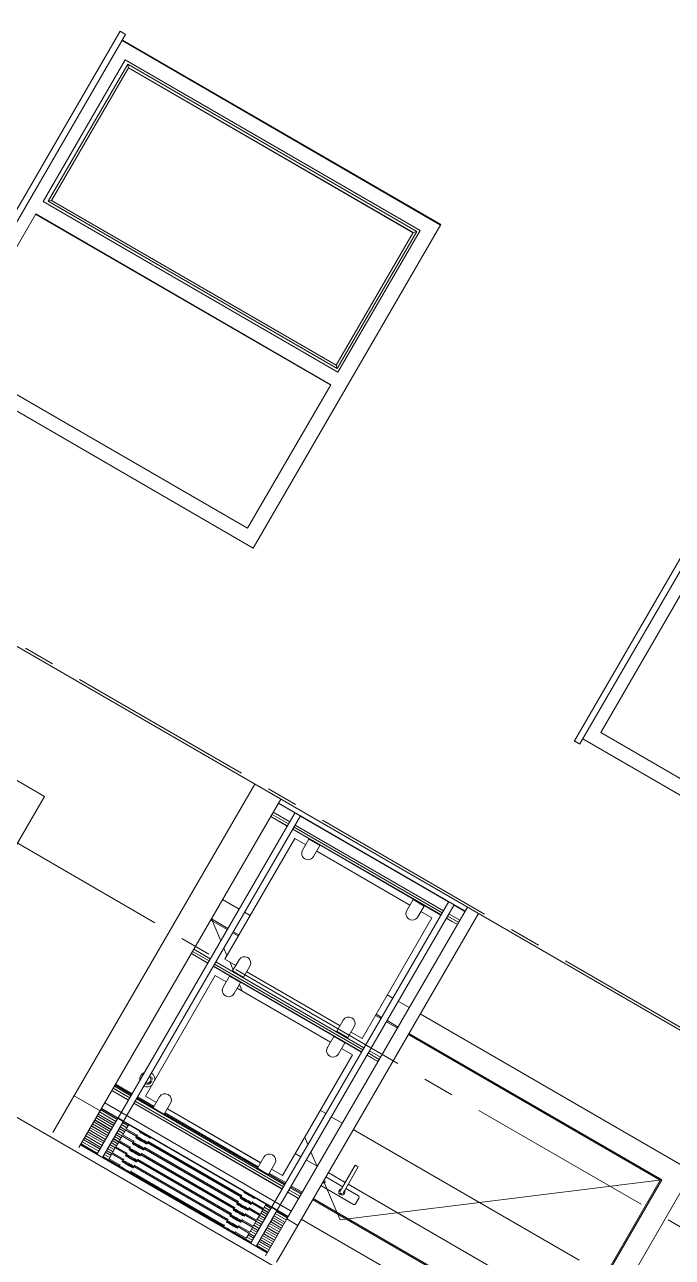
# Model space of a CAD drawing. Header units: millimetres. Extents: x 1373 to 40779, y 1939 to 6439.
# Drawn here: x 4535.7 to 4600.5, y 2484.9 to 2608.4 of the extents above; entities that cross this region are included whole.
import ezdxf

# ---------------------------------------------------------------- set-up
doc = ezdxf.new("R2010")
doc.units = ezdxf.units.MM
doc.linetypes.add('IMPORT-CENTER2', pattern=[112.5, 75, -12.5, 12.5, -12.5])
for name, color, linetype, lineweight in [('A-DOOR', 31, 'Continuous', 18), ('A-DOOR-FRAM', 31, 'Continuous', 18), ('A-FLOR', 192, 'Continuous', 30), ('A-FLOR-HRAL', 11, 'Continuous', 18), ('A-GLAZ', 151, 'Continuous', 18), ('A-WALL', 20, 'Continuous', 9), ('HESAPLAMALAR', 2, 'Continuous', 30), ('S-GRID', 252, 'IMPORT-CENTER2', 5)]:
    doc.layers.add(name, color=color, linetype=linetype, lineweight=lineweight)

# ---------------------------------------------------------------- blocks, each defined once
blk = doc.blocks.new('A$C1f4491a2')
at = {"layer": 'A-DOOR'}
for p, q in [((622.83, 1892.24), (701.33, 1995.74)), ((700.83, 1995.24), (624.83, 1995.24)), ((624.83, 1878.68), (624.83, 1995.24)), ((700.83, 1995.24), (700.83, 1878.68)), ((636.83, 1983.24), (636.83, 1887.9)), ((656.83, 1878.68), (656.83, 1983.24)), ((622.83, 1892.24), (632.97, 1878.68)), ((630.83, 1893.77), (630.83, 1878.68)), ((634.16, 1894.43), (631.5, 1894.43)), ((634.83, 1887.91), (634.83, 1893.77)), ((632.84, 1887.94), (632.83, 1887.94)), ((632.83, 1887.94), (632.83, 1887.94)), ((632.83, 1887.94), (632.83, 1887.94)), ((632.85, 1887.94), (632.84, 1887.94)), ((632.84, 1887.94), (632.84, 1887.94)), ((632.86, 1887.94), (632.85, 1887.94)), ((632.87, 1887.94), (632.86, 1887.94)), ((632.88, 1887.94), (632.87, 1887.94)), ((632.9, 1887.94), (632.88, 1887.94)), ((632.91, 1887.94), (632.9, 1887.94)), ((632.93, 1887.94), (632.91, 1887.94)), ((632.95, 1887.94), (632.93, 1887.94)), ((632.97, 1887.94), (632.95, 1887.94)), ((632.99, 1887.94), (632.97, 1887.94)), ((633.01, 1887.94), (632.99, 1887.94)), ((633.03, 1887.94), (633.01, 1887.94)), ((633.06, 1887.94), (633.03, 1887.94)), ((633.09, 1887.94), (633.06, 1887.94)), ((633.11, 1887.94), (633.09, 1887.94)), ((633.14, 1887.94), (633.11, 1887.94)), ((633.17, 1887.94), (633.14, 1887.94)), ((633.2, 1887.94), (633.17, 1887.94)), ((633.23, 1887.94), (633.2, 1887.94)), ((633.27, 1887.94), (633.23, 1887.94)), ((633.3, 1887.94), (633.27, 1887.94)), ((633.33, 1887.94), (633.3, 1887.94)), ((633.37, 1887.94), (633.33, 1887.94)), ((633.4, 1887.94), (633.37, 1887.94)), ((633.44, 1887.94), (633.4, 1887.94)), ((633.48, 1887.94), (633.44, 1887.94)), ((633.52, 1887.94), (633.48, 1887.94)), ((633.55, 1887.94), (633.52, 1887.94)), ((633.59, 1887.94), (633.55, 1887.94)), ((633.63, 1887.94), (633.59, 1887.94)), ((633.67, 1887.94), (633.63, 1887.94)), ((633.71, 1887.94), (633.67, 1887.94)), ((633.75, 1887.94), (633.71, 1887.94)), ((633.79, 1887.94), (633.75, 1887.94)), ((633.83, 1887.94), (633.79, 1887.94)), ((644.83, 1887.94), (633.83, 1887.94)), ((644.83, 1887.24), (644.83, 1887.94)), ((644.83, 1886.54), (644.83, 1887.24)), ((632.83, 1886.54), (632.83, 1886.54)), ((632.83, 1886.54), (632.83, 1886.54)), ((632.83, 1886.54), (632.84, 1886.54)), ((632.84, 1886.54), (632.84, 1886.54)), ((632.84, 1886.54), (632.85, 1886.54)), ((632.85, 1886.54), (632.86, 1886.54)), ((632.86, 1886.54), (632.87, 1886.54)), ((632.87, 1886.54), (632.88, 1886.54)), ((632.88, 1886.54), (632.89, 1886.54)), ((632.89, 1886.54), (632.91, 1886.54)), ((632.91, 1886.54), (632.93, 1886.54)), ((632.93, 1886.54), (632.94, 1886.54)), ((632.94, 1886.54), (632.96, 1886.54)), ((632.96, 1886.54), (632.98, 1886.54)), ((632.98, 1886.54), (633, 1886.54)), ((633, 1886.54), (633.03, 1886.54)), ((633.03, 1886.54), (633.05, 1886.54)), ((633.05, 1886.54), (633.08, 1886.54)), ((633.08, 1886.54), (633.11, 1886.54)), ((633.11, 1886.54), (633.13, 1886.54)), ((633.13, 1886.54), (633.16, 1886.54)), ((633.16, 1886.54), (633.19, 1886.54)), ((633.19, 1886.54), (633.22, 1886.54)), ((633.22, 1886.54), (633.26, 1886.54)), ((633.26, 1886.54), (633.29, 1886.54)), ((633.29, 1886.54), (633.32, 1886.54)), ((633.32, 1886.54), (633.36, 1886.54)), ((633.36, 1886.54), (633.39, 1886.54)), ((633.39, 1886.54), (633.43, 1886.54)), ((633.43, 1886.54), (633.47, 1886.54)), ((633.47, 1886.54), (633.51, 1886.54)), ((633.51, 1886.54), (633.54, 1886.54)), ((633.54, 1886.54), (633.58, 1886.54)), ((633.58, 1886.54), (633.62, 1886.54)), ((633.62, 1886.54), (633.66, 1886.54)), ((633.66, 1886.54), (633.7, 1886.54)), ((633.7, 1886.54), (633.74, 1886.54)), ((633.74, 1886.54), (633.78, 1886.54)), ((633.78, 1886.54), (633.82, 1886.54)), ((633.82, 1886.54), (633.83, 1886.54)), ((633.83, 1886.54), (644.83, 1886.54)), ((634.83, 1878.68), (634.83, 1886.57)), ((636.83, 1886.57), (636.83, 1878.68)), ((624.83, 1868.52), (624.83, 1873.6)), ((636.77, 1873.6), (640.56, 1868.52)), ((636.83, 1873.6), (636.83, 1868.52)), ((656.83, 1868.52), (656.83, 1873.6)), ((700.83, 1873.6), (700.83, 1868.52)), ((624.83, 1858.36), (624.83, 1865.98)), ((636.83, 1865.98), (636.83, 1863.44)), ((642.46, 1865.98), (644.36, 1863.44)), ((656.83, 1863.44), (656.83, 1865.98)), ((700.83, 1865.98), (700.83, 1863.44)), ((624.83, 1810.1), (624.83, 1853.28)), ((682.53, 1812.39), (684.24, 1810.1)), ((685.1, 1808.96), (685.32, 1808.66)), ((624.83, 1797.4), (624.83, 1805.02)), ((687.3, 1806.01), (687.55, 1805.67)), ((688.04, 1805.02), (690.12, 1802.24)), ((691.84, 1799.94), (693.73, 1797.4)), ((700.83, 1799.94), (700.83, 1797.4)), ((624.83, 1787.24), (624.83, 1794.86)), ((695.63, 1794.86), (701.33, 1787.24)), ((700.83, 1794.86), (700.83, 1787.24))]:
    blk.add_line(p, q, dxfattribs=at)
for centre, radius, start, end in [((631.5, 1893.77), 0.668, 90, 180), ((631.5, 1893.77), 0.668, 90, 150), ((634.16, 1893.77), 0.668, 0, 90), ((634.16, 1893.77), 0.668, 30, 90), ((632.83, 1887.24), 1.22, 33.8637, 180), ((632.83, 1887.24), 1.22, 180, 326.1332), ((632.83, 1887.24), 1.22, 105, 135), ((632.83, 1887.24), 0.7, 150, 180), ((632.83, 1887.24), 0.7, 180, 210), ((632.83, 1887.24), 0.7, 75, 120), ((632.83, 1887.24), 1.22, 60, 90), ((632.83, 1887.24), 1.22, 33.8637, 45), ((632.83, 1887.24), 1.22, 195, 225), ((632.83, 1887.24), 1.22, 240, 270), ((632.83, 1887.24), 0.7, 240, 285), ((632.83, 1887.24), 1.22, 285, 326.1332), ((632.83, 1879.07), 0.5, 315, 225), ((632.83, 1797.24), 3, 108.8498, 176.8934), ((632.83, 1797.24), 1.98, 90, 174.8506), ((632.83, 1797.24), 1.5, 90, 173.2118), ((632.83, 1797.24), 1.98, 74.9562, 90), ((632.83, 1797.24), 1.5, 6.7882, 90), ((632.83, 1797.24), 3, 3.1066, 71.1502), ((632.83, 1797.24), 1.98, 29.1253, 59.698), ((632.83, 1797.24), 3, 234, 270), ((632.83, 1797.24), 3, 270, 306)]:
    blk.add_arc(centre, radius, start, end, dxfattribs=at)
at = {"layer": 'A-DOOR-FRAM'}
for p, q in [((710.33, 2004.74), (615.33, 2004.74)), ((615.33, 2004.74), (615.33, 1878.68)), ((710.33, 1878.68), (710.33, 2004.74)), ((624.33, 1878.68), (624.33, 1995.74)), ((624.33, 1995.74), (701.33, 1995.74)), ((624.83, 1995.24), (624.83, 1878.68)), ((624.83, 1995.24), (700.83, 1995.24)), ((700.83, 1995.24), (700.83, 1878.68)), ((701.33, 1995.74), (701.33, 1878.68)), ((624.33, 1868.52), (624.33, 1873.6)), ((624.83, 1873.6), (624.83, 1868.52)), ((700.83, 1873.6), (700.83, 1868.52)), ((701.33, 1873.6), (701.33, 1868.52)), ((710.33, 1868.52), (710.33, 1873.6)), ((624.33, 1858.36), (624.33, 1865.98)), ((624.83, 1865.98), (624.83, 1858.36)), ((700.83, 1865.98), (700.83, 1863.44)), ((701.33, 1865.98), (701.33, 1863.44)), ((710.33, 1863.44), (710.33, 1865.98)), ((624.33, 1810.1), (624.33, 1853.28)), ((624.83, 1853.28), (624.83, 1810.1)), ((624.33, 1797.4), (624.33, 1805.02)), ((624.83, 1805.02), (624.83, 1797.4)), ((700.83, 1799.94), (700.83, 1797.4)), ((701.33, 1799.94), (701.33, 1797.4)), ((710.33, 1797.4), (710.33, 1799.94)), ((624.33, 1787.24), (624.33, 1794.86)), ((624.83, 1794.86), (624.83, 1787.24)), ((700.83, 1794.86), (700.83, 1787.24)), ((701.33, 1794.86), (701.33, 1787.24)), ((710.33, 1787.24), (710.33, 1794.86)), ((710.33, 1704.74), (615.33, 1704.74)), ((710.33, 1578.68), (710.33, 1704.74))]:
    blk.add_line(p, q, dxfattribs=at)
at = {"layer": 'A-FLOR', "color": 1, "lineweight": 20}
for p, q in [((595.5, 1787.24), (756.83, 1787.24)), ((612.41, 1787.24), (612.41, 1775.24)), ((756.83, 1775.24), (595.5, 1775.24))]:
    blk.add_line(p, q, dxfattribs=at)
at = {"layer": 'A-FLOR-HRAL'}
for p, q in [((595.41, 1878.68), (612.41, 1878.68)), ((612.41, 1878.68), (756.83, 1878.68)), ((612.41, 1878.68), (612.41, 1873.6)), ((595.41, 1873.6), (612.41, 1873.6)), ((596.72, 1873.6), (596.72, 1787.24)), ((597.12, 1868.52), (597.12, 1873.6)), ((597.2, 1873.6), (597.2, 1868.52)), ((599.1, 1868.52), (599.1, 1873.6)), ((599.26, 1868.52), (599.26, 1873.6)), ((599.88, 1868.52), (599.88, 1873.6)), ((599.96, 1873.6), (599.96, 1868.52)), ((601.86, 1868.52), (601.86, 1873.6)), ((602.64, 1868.52), (602.64, 1873.6)), ((602.72, 1873.6), (602.72, 1868.52)), ((604.62, 1868.52), (604.62, 1873.6)), ((605.4, 1868.52), (605.4, 1873.6)), ((605.48, 1873.6), (605.48, 1868.52)), ((607.39, 1868.52), (607.39, 1873.6)), ((608.16, 1868.52), (608.16, 1873.6)), ((608.24, 1873.6), (608.24, 1868.52)), ((610.15, 1868.52), (610.15, 1873.6)), ((610.92, 1868.52), (610.92, 1873.6)), ((611, 1873.6), (611, 1868.52)), ((612.41, 1873.6), (756.83, 1873.6)), ((612.91, 1868.52), (612.91, 1873.6)), ((613.45, 1787.24), (613.45, 1873.6)), ((613.57, 1873.6), (613.57, 1787.24)), ((616.11, 1787.24), (616.11, 1873.6)), ((621.88, 1868.52), (621.88, 1873.6)), ((621.96, 1868.52), (621.96, 1873.6)), ((623.86, 1873.6), (623.86, 1868.52)), ((685.32, 1868.52), (685.32, 1873.6)), ((685.4, 1868.52), (685.4, 1873.6)), ((687.3, 1873.6), (687.3, 1868.52)), ((748.76, 1868.52), (748.76, 1873.6)), ((748.84, 1868.52), (748.84, 1873.6)), ((750.74, 1873.6), (750.74, 1868.52)), ((754.84, 1868.52), (754.84, 1873.6)), ((755.01, 1787.24), (755.01, 1873.6)), ((596.68, 1868.52), (613.58, 1868.52)), ((613.62, 1868.52), (755.01, 1868.52)), ((613.62, 1868.52), (613.62, 1865.98)), ((596.68, 1865.98), (613.59, 1865.98)), ((597.12, 1858.36), (597.12, 1865.98)), ((597.2, 1865.98), (597.2, 1858.36)), ((599.88, 1863.44), (597.64, 1863.44)), ((597.64, 1863.44), (597.64, 1858.36)), ((599.1, 1863.44), (599.1, 1865.98)), ((599.26, 1863.44), (599.26, 1865.98)), ((599.88, 1858.36), (599.88, 1865.98)), ((599.96, 1865.98), (599.96, 1858.36)), ((602.64, 1863.44), (600.4, 1863.44)), ((600.4, 1863.44), (600.4, 1858.36)), ((601.86, 1863.44), (601.86, 1865.98)), ((602.64, 1858.36), (602.64, 1865.98)), ((602.72, 1865.98), (602.72, 1858.36)), ((605.34, 1863.44), (603.16, 1863.44)), ((603.16, 1863.44), (603.16, 1858.36)), ((604.62, 1863.44), (604.62, 1865.98)), ((605.4, 1858.36), (605.4, 1865.98)), ((605.48, 1865.98), (605.48, 1858.36)), ((608.16, 1863.44), (605.92, 1863.44)), ((605.92, 1863.44), (605.92, 1858.36)), ((607.39, 1863.44), (607.39, 1865.98)), ((608.16, 1858.36), (608.16, 1865.98)), ((608.24, 1865.98), (608.24, 1858.36)), ((610.92, 1863.44), (608.68, 1863.44)), ((608.68, 1863.44), (608.68, 1858.36)), ((610.15, 1863.44), (610.15, 1865.98)), ((610.92, 1858.36), (610.92, 1865.98)), ((611, 1865.98), (611, 1858.36)), ((613.59, 1863.44), (611.45, 1863.44)), ((611.45, 1863.44), (611.45, 1858.36)), ((612.91, 1863.44), (612.91, 1865.98)), ((613.62, 1865.98), (755.01, 1865.98)), ((621.88, 1797.4), (621.88, 1865.98)), ((621.96, 1797.4), (621.96, 1865.98)), ((623.86, 1865.98), (623.86, 1797.4)), ((626.68, 1858.36), (626.68, 1863.44)), ((626.68, 1863.44), (626.7, 1863.44)), ((682.53, 1863.44), (626.7, 1863.44)), ((626.7, 1863.44), (626.7, 1858.36)), ((682.53, 1858.36), (682.53, 1863.44)), ((685.32, 1797.4), (685.32, 1865.98)), ((685.4, 1797.4), (685.4, 1865.98)), ((687.3, 1865.98), (687.3, 1797.4)), ((690.12, 1858.36), (690.12, 1863.44)), ((690.12, 1863.44), (690.14, 1863.44)), ((745.97, 1863.44), (690.14, 1863.44)), ((690.14, 1863.44), (690.14, 1858.36)), ((745.97, 1858.36), (745.97, 1863.44)), ((748.76, 1797.4), (748.76, 1865.98)), ((748.84, 1797.4), (748.84, 1865.98)), ((750.74, 1865.98), (750.74, 1797.4)), ((754.84, 1797.4), (754.84, 1865.98)), ((597.12, 1858.36), (596.9, 1858.36)), ((596.9, 1858.36), (596.9, 1853.28)), ((597.86, 1858.36), (597.12, 1858.36)), ((597.2, 1857.62), (597.2, 1857.27)), ((599.55, 1858.36), (599.33, 1858.36)), ((599.55, 1853.28), (599.55, 1858.36)), ((599.88, 1858.36), (599.66, 1858.36)), ((599.66, 1858.36), (599.66, 1853.28)), ((600.62, 1858.36), (599.88, 1858.36)), ((599.96, 1857.62), (599.96, 1857.27)), ((602.31, 1858.36), (602.09, 1858.36)), ((602.31, 1853.28), (602.31, 1858.36)), ((602.64, 1858.36), (602.42, 1858.36)), ((602.42, 1858.36), (602.42, 1853.28)), ((603.38, 1858.36), (602.64, 1858.36)), ((602.72, 1857.62), (602.72, 1857.27)), ((605.07, 1858.36), (604.85, 1858.36)), ((605.07, 1853.28), (605.07, 1858.36)), ((605.4, 1858.36), (605.18, 1858.36)), ((605.18, 1858.36), (605.18, 1853.28)), ((606.14, 1858.36), (605.4, 1858.36)), ((605.48, 1857.62), (605.48, 1857.27)), ((607.83, 1858.36), (607.61, 1858.36)), ((607.83, 1853.28), (607.83, 1858.36)), ((608.16, 1858.36), (607.94, 1858.36)), ((607.94, 1858.36), (607.94, 1853.28)), ((608.91, 1858.36), (608.16, 1858.36)), ((608.24, 1857.62), (608.24, 1857.27)), ((610.59, 1858.36), (610.37, 1858.36)), ((610.59, 1853.28), (610.59, 1858.36)), ((610.92, 1858.36), (610.7, 1858.36)), ((610.7, 1858.36), (610.7, 1853.28)), ((611.67, 1858.36), (610.92, 1858.36)), ((611, 1857.62), (611, 1857.27)), ((613.35, 1858.36), (613.13, 1858.36)), ((613.35, 1853.28), (613.35, 1858.36)), ((613.57, 1858.36), (613.35, 1858.36)), ((624.11, 1853.28), (624.11, 1858.36)), ((624.11, 1858.36), (624.19, 1858.36)), ((629.27, 1858.36), (624.19, 1858.36)), ((624.19, 1858.36), (624.19, 1853.28)), ((680.02, 1858.36), (679.94, 1858.36)), ((685.1, 1858.36), (680.02, 1858.36)), ((685.1, 1853.28), (685.1, 1858.36)), ((687.55, 1853.28), (687.55, 1858.36)), ((687.55, 1858.36), (687.63, 1858.36)), ((692.71, 1858.36), (687.63, 1858.36)), ((687.63, 1858.36), (687.63, 1853.28)), ((743.46, 1858.36), (743.38, 1858.36)), ((748.54, 1858.36), (743.46, 1858.36)), ((748.54, 1853.28), (748.54, 1858.36)), ((596.9, 1853.28), (597.12, 1853.28)), ((597.12, 1810.1), (597.12, 1853.28)), ((597.12, 1853.28), (597.86, 1853.28)), ((597.2, 1853.28), (597.2, 1810.1)), ((597.64, 1853.28), (597.64, 1810.1)), ((599.33, 1853.28), (599.55, 1853.28)), ((599.66, 1853.28), (599.88, 1853.28)), ((599.88, 1810.1), (599.88, 1853.28)), ((599.88, 1853.28), (600.62, 1853.28)), ((599.96, 1853.28), (599.96, 1810.1)), ((600.4, 1853.28), (600.4, 1810.1)), ((602.09, 1853.28), (602.31, 1853.28)), ((602.42, 1853.28), (602.64, 1853.28)), ((602.64, 1810.1), (602.64, 1853.28)), ((602.64, 1853.28), (603.38, 1853.28)), ((602.72, 1853.28), (602.72, 1810.1)), ((603.16, 1853.28), (603.16, 1810.1)), ((604.85, 1853.28), (605.07, 1853.28)), ((605.18, 1853.28), (605.4, 1853.28)), ((605.4, 1810.1), (605.4, 1853.28)), ((605.4, 1853.28), (606.14, 1853.28)), ((605.48, 1853.28), (605.48, 1810.1)), ((605.92, 1853.28), (605.92, 1810.1)), ((607.61, 1853.28), (607.83, 1853.28)), ((607.94, 1853.28), (608.16, 1853.28)), ((608.16, 1810.1), (608.16, 1853.28)), ((608.16, 1853.28), (608.91, 1853.28)), ((608.24, 1853.28), (608.24, 1810.1)), ((608.68, 1853.28), (608.68, 1810.1)), ((610.37, 1853.28), (610.59, 1853.28)), ((610.7, 1853.28), (610.92, 1853.28)), ((610.92, 1810.1), (610.92, 1853.28)), ((610.92, 1853.28), (611.67, 1853.28)), ((611, 1853.28), (611, 1810.1)), ((611.45, 1853.28), (611.45, 1810.1)), ((613.13, 1853.28), (613.35, 1853.28)), ((613.57, 1853.28), (613.35, 1853.28)), ((624.11, 1853.28), (624.19, 1853.28)), ((624.19, 1853.28), (629.27, 1853.28)), ((626.68, 1810.1), (626.68, 1853.28)), ((626.7, 1853.28), (626.7, 1810.1)), ((679.94, 1853.28), (680.02, 1853.28)), ((680.02, 1853.28), (685.1, 1853.28)), ((682.53, 1810.1), (682.53, 1853.28)), ((687.55, 1853.28), (687.63, 1853.28)), ((687.63, 1853.28), (692.71, 1853.28)), ((690.12, 1810.1), (690.12, 1853.28)), ((690.14, 1853.28), (690.14, 1810.1)), ((743.38, 1853.28), (743.46, 1853.28)), ((743.46, 1853.28), (748.54, 1853.28)), ((745.97, 1810.1), (745.97, 1853.28)), ((597.12, 1810.1), (596.9, 1810.1)), ((596.9, 1810.1), (596.9, 1805.02)), ((597.86, 1810.1), (597.12, 1810.1)), ((597.2, 1809.36), (597.2, 1808.65)), ((599.55, 1810.1), (599.33, 1810.1)), ((599.55, 1805.02), (599.55, 1810.1)), ((599.88, 1810.1), (599.66, 1810.1)), ((599.66, 1810.1), (599.66, 1805.02)), ((600.62, 1810.1), (599.88, 1810.1)), ((599.96, 1809.36), (599.96, 1808.65)), ((602.31, 1810.1), (602.09, 1810.1)), ((602.31, 1805.02), (602.31, 1810.1)), ((602.64, 1810.1), (602.42, 1810.1)), ((602.42, 1810.1), (602.42, 1805.02)), ((603.38, 1810.1), (602.64, 1810.1)), ((602.72, 1809.36), (602.72, 1808.65)), ((605.07, 1810.1), (604.85, 1810.1)), ((605.07, 1805.02), (605.07, 1810.1)), ((605.4, 1810.1), (605.18, 1810.1)), ((605.18, 1810.1), (605.18, 1805.02)), ((606.14, 1810.1), (605.4, 1810.1)), ((605.48, 1809.36), (605.48, 1808.65)), ((607.83, 1810.1), (607.61, 1810.1)), ((607.83, 1805.02), (607.83, 1810.1)), ((608.16, 1810.1), (607.94, 1810.1)), ((607.94, 1810.1), (607.94, 1805.02)), ((608.91, 1810.1), (608.16, 1810.1)), ((608.24, 1809.36), (608.24, 1808.65)), ((610.59, 1810.1), (610.37, 1810.1)), ((610.59, 1805.02), (610.59, 1810.1)), ((610.92, 1810.1), (610.7, 1810.1)), ((610.7, 1810.1), (610.7, 1805.02)), ((611.67, 1810.1), (610.92, 1810.1)), ((611, 1809.36), (611, 1808.65)), ((613.35, 1810.1), (613.13, 1810.1)), ((613.35, 1805.02), (613.35, 1810.1)), ((613.57, 1810.1), (613.35, 1810.1)), ((624.11, 1805.02), (624.11, 1810.1)), ((624.11, 1810.1), (624.19, 1810.1)), ((629.27, 1810.1), (624.19, 1810.1)), ((624.19, 1810.1), (624.19, 1805.02)), ((680.02, 1810.1), (679.94, 1810.1)), ((685.1, 1810.1), (680.02, 1810.1)), ((685.1, 1805.02), (685.1, 1810.1)), ((687.55, 1805.02), (687.55, 1810.1)), ((687.55, 1810.1), (687.63, 1810.1)), ((692.71, 1810.1), (687.63, 1810.1)), ((687.63, 1810.1), (687.63, 1805.02)), ((743.46, 1810.1), (743.38, 1810.1)), ((748.54, 1810.1), (743.46, 1810.1)), ((748.54, 1805.02), (748.54, 1810.1)), ((596.9, 1805.02), (597.12, 1805.02)), ((597.12, 1797.4), (597.12, 1805.02)), ((597.12, 1805.02), (597.86, 1805.02)), ((597.2, 1806.18), (597.2, 1805.77)), ((597.2, 1805.02), (597.2, 1797.4)), ((597.64, 1805.02), (597.64, 1799.94)), ((599.33, 1805.02), (599.55, 1805.02)), ((599.66, 1805.02), (599.88, 1805.02)), ((599.88, 1797.4), (599.88, 1805.02)), ((599.88, 1805.02), (600.62, 1805.02)), ((599.96, 1806.18), (599.96, 1805.77)), ((599.96, 1805.02), (599.96, 1797.4)), ((600.4, 1805.02), (600.4, 1799.94)), ((602.09, 1805.02), (602.31, 1805.02)), ((602.42, 1805.02), (602.64, 1805.02)), ((602.64, 1797.4), (602.64, 1805.02)), ((602.64, 1805.02), (603.38, 1805.02)), ((602.72, 1806.18), (602.72, 1805.77)), ((602.72, 1805.02), (602.72, 1797.4)), ((603.16, 1805.02), (603.16, 1799.94)), ((604.85, 1805.02), (605.07, 1805.02)), ((605.18, 1805.02), (605.4, 1805.02)), ((605.4, 1797.4), (605.4, 1805.02)), ((605.4, 1805.02), (606.14, 1805.02)), ((605.48, 1806.18), (605.48, 1805.77)), ((605.48, 1805.02), (605.48, 1797.4)), ((605.92, 1805.02), (605.92, 1799.94)), ((607.61, 1805.02), (607.83, 1805.02)), ((607.94, 1805.02), (608.16, 1805.02)), ((608.16, 1797.4), (608.16, 1805.02)), ((608.16, 1805.02), (608.91, 1805.02)), ((608.24, 1806.18), (608.24, 1805.77)), ((608.24, 1805.02), (608.24, 1797.4)), ((608.68, 1805.02), (608.68, 1799.94)), ((610.37, 1805.02), (610.59, 1805.02)), ((610.7, 1805.02), (610.92, 1805.02)), ((610.92, 1797.4), (610.92, 1805.02)), ((610.92, 1805.02), (611.67, 1805.02)), ((611, 1806.18), (611, 1805.77)), ((611, 1805.02), (611, 1797.4)), ((611.45, 1805.02), (611.45, 1799.94)), ((613.13, 1805.02), (613.35, 1805.02)), ((613.57, 1805.02), (613.35, 1805.02)), ((624.11, 1805.02), (624.19, 1805.02)), ((624.19, 1805.02), (629.27, 1805.02)), ((626.68, 1799.94), (626.68, 1805.02)), ((626.7, 1805.02), (626.7, 1799.94)), ((679.94, 1805.02), (680.02, 1805.02)), ((680.02, 1805.02), (685.1, 1805.02)), ((682.53, 1799.94), (682.53, 1805.02)), ((687.55, 1805.02), (687.63, 1805.02)), ((687.63, 1805.02), (692.71, 1805.02)), ((690.12, 1799.94), (690.12, 1805.02)), ((690.14, 1805.02), (690.14, 1799.94)), ((743.38, 1805.02), (743.46, 1805.02)), ((743.46, 1805.02), (748.54, 1805.02)), ((745.97, 1799.94), (745.97, 1805.02)), ((597.64, 1799.94), (599.88, 1799.94)), ((599.1, 1797.4), (599.1, 1799.94)), ((599.26, 1797.4), (599.26, 1799.94)), ((600.4, 1799.94), (602.64, 1799.94)), ((601.86, 1797.4), (601.86, 1799.94)), ((603.16, 1799.94), (605.34, 1799.94)), ((604.62, 1797.4), (604.62, 1799.94)), ((605.92, 1799.94), (608.16, 1799.94)), ((607.39, 1797.4), (607.39, 1799.94)), ((608.68, 1799.94), (610.92, 1799.94)), ((610.15, 1797.4), (610.15, 1799.94)), ((611.45, 1799.94), (613.57, 1799.94)), ((612.91, 1797.4), (612.91, 1799.94)), ((626.68, 1799.94), (626.7, 1799.94)), ((626.7, 1799.94), (682.53, 1799.94)), ((690.12, 1799.94), (690.14, 1799.94)), ((690.14, 1799.94), (745.97, 1799.94)), ((596.68, 1797.4), (613.57, 1797.4)), ((596.68, 1794.86), (613.57, 1794.86)), ((597.12, 1787.24), (597.12, 1794.86)), ((597.2, 1794.86), (597.2, 1787.24)), ((599.1, 1787.24), (599.1, 1794.86)), ((599.26, 1787.24), (599.26, 1794.86)), ((599.88, 1787.24), (599.88, 1794.86)), ((599.96, 1794.86), (599.96, 1787.24)), ((601.86, 1787.24), (601.86, 1794.86)), ((602.64, 1787.24), (602.64, 1794.86)), ((602.72, 1794.86), (602.72, 1787.24)), ((604.62, 1787.24), (604.62, 1794.86)), ((605.4, 1787.24), (605.4, 1794.86)), ((605.48, 1794.86), (605.48, 1787.24)), ((607.39, 1787.24), (607.39, 1794.86)), ((608.16, 1787.24), (608.16, 1794.86)), ((608.24, 1794.86), (608.24, 1787.24)), ((610.15, 1787.24), (610.15, 1794.86)), ((610.92, 1787.24), (610.92, 1794.86)), ((611, 1794.86), (611, 1787.24)), ((612.91, 1787.24), (612.91, 1794.86)), ((613.62, 1797.4), (755.01, 1797.4)), ((613.62, 1797.4), (613.62, 1794.86)), ((613.62, 1794.86), (755.01, 1794.86)), ((621.88, 1787.24), (621.88, 1794.86)), ((621.96, 1787.24), (621.96, 1794.86)), ((623.86, 1794.86), (623.86, 1787.24)), ((685.32, 1787.24), (685.32, 1794.86)), ((685.4, 1787.24), (685.4, 1794.86)), ((687.3, 1794.86), (687.3, 1787.24)), ((748.76, 1787.24), (748.76, 1794.86)), ((748.84, 1787.24), (748.84, 1794.86)), ((750.74, 1794.86), (750.74, 1787.24)), ((754.84, 1787.24), (754.84, 1794.86))]:
    blk.add_line(p, q, dxfattribs=at)
at = {"layer": 'A-FLOR-HRAL', "linetype": 'Continuous'}
for p, q in [((598.15, 1868.52), (598.15, 1873.6)), ((600.91, 1868.52), (600.91, 1873.6)), ((603.67, 1868.52), (603.67, 1873.6)), ((606.43, 1868.52), (606.43, 1873.6)), ((609.19, 1868.52), (609.19, 1873.6)), ((611.96, 1868.52), (611.96, 1873.6)), ((622.91, 1868.52), (622.91, 1873.6)), ((686.35, 1868.52), (686.35, 1873.6)), ((749.79, 1868.52), (749.79, 1873.6)), ((754.93, 1868.52), (754.93, 1873.6)), ((599.92, 1868.52), (599.92, 1871.05)), ((602.68, 1868.52), (602.68, 1871.03)), ((608.2, 1868.52), (608.2, 1871.06)), ((610.96, 1868.52), (610.96, 1871.05)), ((621.92, 1868.52), (621.92, 1871.07)), ((685.36, 1868.52), (685.36, 1871.07)), ((748.8, 1868.52), (748.8, 1871.07)), ((598.15, 1863.44), (598.15, 1865.98)), ((600.91, 1863.44), (600.91, 1865.98)), ((603.67, 1863.44), (603.67, 1865.98)), ((606.43, 1863.44), (606.43, 1865.98)), ((609.19, 1863.44), (609.19, 1865.98)), ((611.96, 1863.44), (611.96, 1865.98)), ((622.91, 1797.4), (622.91, 1865.98)), ((686.35, 1797.4), (686.35, 1865.98)), ((749.79, 1797.4), (749.79, 1865.98)), ((754.93, 1797.4), (754.93, 1865.98)), ((599.92, 1858.36), (599.92, 1858.36)), ((597.16, 1853.54), (597.16, 1853.55)), ((599.92, 1853.54), (599.92, 1853.55)), ((602.68, 1853.54), (602.68, 1853.55)), ((605.44, 1853.53), (605.44, 1853.54)), ((608.2, 1853.54), (608.2, 1853.54)), ((610.96, 1853.54), (610.96, 1853.55)), ((624.15, 1805.02), (624.15, 1807.34)), ((687.59, 1805.02), (687.59, 1807.34)), ((598.15, 1797.4), (598.15, 1799.94)), ((600.91, 1797.4), (600.91, 1799.94)), ((603.67, 1797.4), (603.67, 1799.94)), ((606.43, 1797.4), (606.43, 1799.94)), ((609.19, 1797.4), (609.19, 1799.94)), ((611.96, 1797.4), (611.96, 1799.94)), ((621.92, 1797.4), (621.92, 1802.75)), ((685.36, 1797.4), (685.36, 1801.23)), ((598.15, 1787.24), (598.15, 1794.86)), ((600.91, 1787.24), (600.91, 1794.86)), ((603.67, 1787.24), (603.67, 1794.86)), ((606.43, 1787.24), (606.43, 1794.86)), ((609.19, 1787.24), (609.19, 1794.86)), ((611.96, 1787.24), (611.96, 1794.86)), ((622.91, 1787.24), (622.91, 1794.86)), ((686.35, 1787.24), (686.35, 1794.86)), ((749.79, 1787.24), (749.79, 1794.86)), ((754.93, 1787.24), (754.93, 1796.13)), ((597.16, 1787.24), (597.16, 1791.05)), ((599.92, 1787.27), (599.92, 1791.06)), ((605.44, 1787.24), (605.44, 1789.86)), ((610.96, 1787.24), (610.96, 1791.03)), ((748.8, 1787.24), (748.8, 1791.06))]:
    blk.add_line(p, q, dxfattribs=at)
at = {"layer": 'A-FLOR-HRAL'}
for centre, ratio, start_param, end_param in [((597.12, 1855.82), 0.043477, 3.141593, 6.283185), ((599.33, 1855.82), 0.043477, 0, 3.141593), ((599.88, 1855.82), 0.043477, 3.141593, 6.283185), ((602.09, 1855.82), 0.043477, 0, 3.141593), ((602.64, 1855.82), 0.043477, 3.141593, 6.283185), ((604.85, 1855.82), 0.043477, 0, 3.141593), ((605.4, 1855.82), 0.043477, 3.141593, 6.283185), ((607.61, 1855.82), 0.043477, 0, 3.141593), ((608.16, 1855.82), 0.043477, 3.141593, 6.283185), ((610.37, 1855.82), 0.043477, 0, 3.141593), ((610.92, 1855.82), 0.043477, 3.141593, 6.283185), ((613.13, 1855.82), 0.043477, 0, 3.141593), ((629.27, 1855.82), 0.999054, 3.141593, 6.283185), ((680.02, 1855.82), 0.999054, 0, 3.141593), ((692.71, 1855.82), 0.999054, 3.141593, 6.283185), ((743.46, 1855.82), 0.999054, 0, 3.141593), ((597.12, 1807.56), 0.043477, 3.141593, 6.283185), ((599.33, 1807.56), 0.043477, 0, 3.141593), ((599.88, 1807.56), 0.043477, 3.141593, 6.283185), ((602.09, 1807.56), 0.043477, 0, 3.141593), ((602.64, 1807.56), 0.043477, 3.141593, 6.283185), ((604.85, 1807.56), 0.043477, 0, 3.141593), ((605.4, 1807.56), 0.043477, 3.141593, 6.283185), ((607.61, 1807.56), 0.043477, 0, 3.141593), ((608.16, 1807.56), 0.043477, 3.141593, 6.283185), ((610.37, 1807.56), 0.043477, 0, 3.141593), ((610.92, 1807.56), 0.043477, 3.141593, 6.283185), ((613.13, 1807.56), 0.043477, 0, 3.141593), ((629.27, 1807.56), 0.999054, 3.141593, 6.283185), ((680.02, 1807.56), 0.999054, 0, 3.141593), ((692.71, 1807.56), 0.999054, 3.141593, 6.283185), ((743.46, 1807.56), 0.999054, 0, 3.141593)]:
    blk.add_ellipse(centre, major_axis=(0, 2.54), ratio=ratio, start_param=start_param, end_param=end_param, dxfattribs=at)
at = {"layer": 'A-GLAZ'}
for p, q in [((844.12, 1884.74), (844.12, 2021.24)), ((910.56, 1884.74), (844.12, 1884.74)), ((835.88, 1879.74), (835.99, 1879.74)), ((835.88, 1879.74), (835.88, 1877.24)), ((835.99, 1879.74), (990.84, 1879.74)), ((835.99, 1877.24), (835.99, 1879.74)), ((835.99, 1877.24), (835.88, 1877.24)), ((990.84, 1877.24), (835.99, 1877.24)), ((987.99, 1579.85), (987.99, 1727.24)), ((844.12, 1584.74), (844.12, 1721.24)), ((844.12, 1721.24), (910.56, 1721.24)), ((910.48, 1584.74), (910.48, 1721.24)), ((910.56, 1721.24), (910.56, 1584.74)), ((916.36, 1584.74), (916.36, 1721.24)), ((916.36, 1721.24), (981.99, 1721.24)), ((917.46, 1720.26), (917.46, 1586.53)), ((917.46, 1720.26), (980.93, 1720.26)), ((918.41, 1719.24), (917.46, 1720.26)), ((918.41, 1587.54), (918.41, 1719.24)), ((918.41, 1719.24), (979.85, 1719.24)), ((979.79, 1719.24), (979.79, 1587.54)), ((980.93, 1720.26), (979.85, 1719.24)), ((979.85, 1719.24), (979.85, 1587.54)), ((980.93, 1586.53), (980.93, 1720.26)), ((981.92, 1584.74), (981.92, 1721.24)), ((981.99, 1721.24), (981.99, 1584.74)), ((917.46, 1586.53), (918.41, 1587.54)), ((917.46, 1586.53), (980.93, 1586.53)), ((979.85, 1587.54), (918.41, 1587.54)), ((980.93, 1586.53), (979.85, 1587.54)), ((910.56, 1584.74), (844.12, 1584.74)), ((981.99, 1584.74), (916.36, 1584.74)), ((835.99, 1579.74), (990.84, 1579.74)), ((990.84, 1577.24), (835.99, 1577.24)), ((990.84, 1579.74), (990.84, 1577.24))]:
    blk.add_line(p, q, dxfattribs=at)
at = {"layer": 'A-WALL'}
for p, q in [((593.5, 1187.24), (593.5, 2375.24)), ((756.83, 1187.24), (756.83, 2375.24)), ((838.38, 1879.74), (838.38, 2027.24)), ((838.38, 1727.24), (988.24, 1727.24)), ((838.38, 1579.85), (838.38, 1727.24)), ((988.24, 1727.24), (988.24, 1579.85))]:
    blk.add_line(p, q, dxfattribs=at)
at = {"layer": 'S-GRID', "lineweight": 18}
for p, q in [((688.67, 5.9), (688.67, 2914.48)), ((757.89, 5.9), (757.89, 2914.48))]:
    blk.add_line(p, q, dxfattribs=at)

msp = doc.modelspace()

# ---------------------------------------------------------------- block references
at = {"layer": 'HESAPLAMALAR', "color": 4, "xscale": -0.25, "yscale": 0.25, "zscale": 0.25, "rotation": 239.9151996206696}
msp.add_blockref('A$C1f4491a2', (4079.85, 2591.06), dxfattribs=at)

doc.saveas('drawing.dxf')
